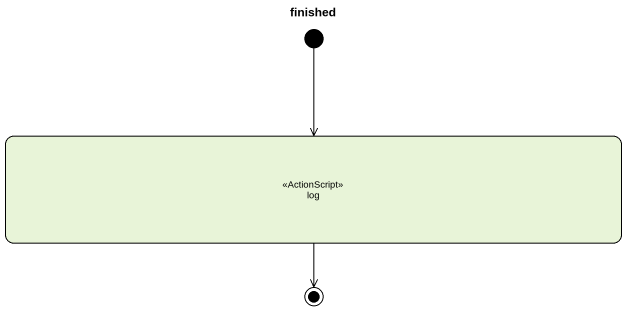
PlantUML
@startuml
title finished
hide empty description
state log <<ActionScript>>
[*] --> log
log --> [*]
@enduml
